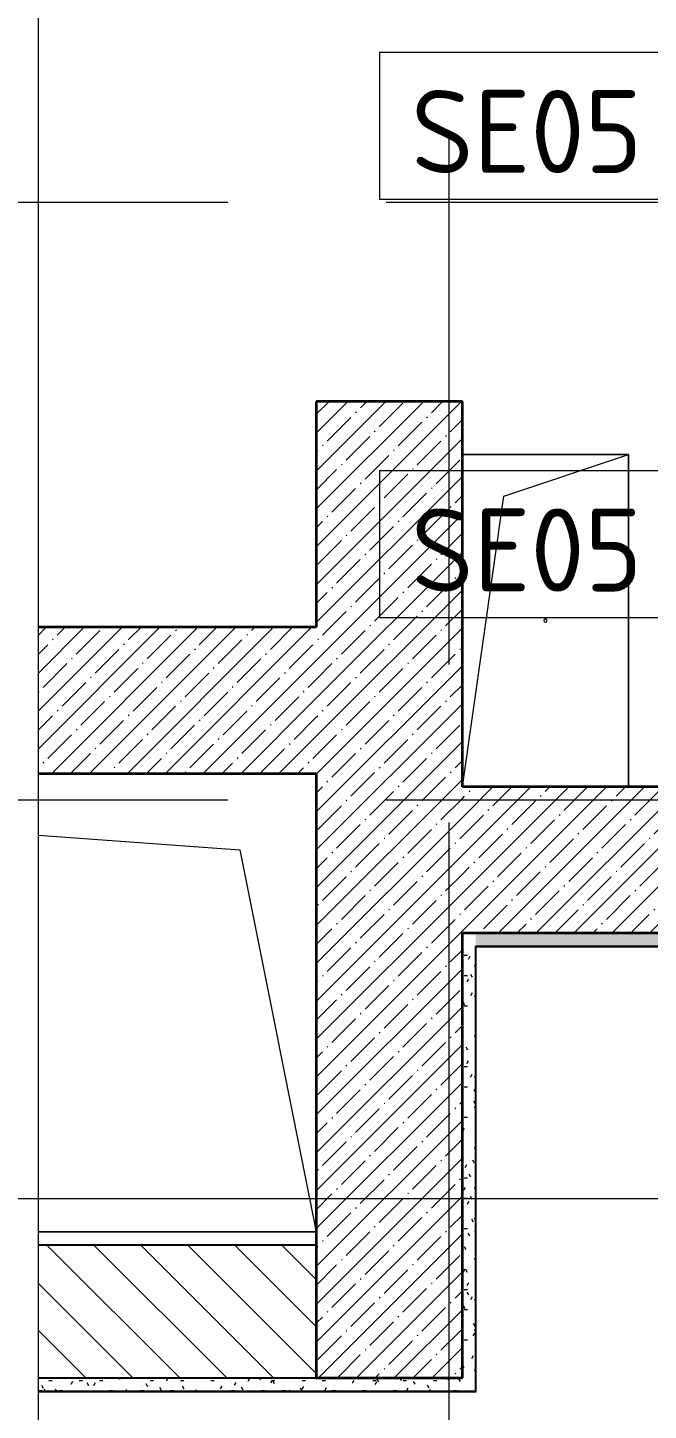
# Model space of a CAD drawing. Header units: millimetres. Extents: x 3991 to 282775, y -8553 to 29560.
# Drawn here: x 89689 to 90624, y 10181 to 12263 of the extents above; entities that cross this region are included whole.
import ezdxf

# ---------------------------------------------------------------- set-up
doc = ezdxf.new("R2010")
doc.units = ezdxf.units.MM
doc.linetypes.add('Осевая', pattern=[1587.5, 317.5, -238.125, 793.75, -238.125])
for name, color, linetype, lineweight in [('A-DETL-GENF', 7, 'Continuous', 9), ('A-GENM', 7, 'Continuous', 9), ('I-WALL', 7, 'Continuous', 9), ('P-SANR-FIXT-IDEN', 7, 'Continuous', 9), ('Оси', 7, 'Continuous', 9), ('Оси-2', 7, 'Осевая', 9)]:
    doc.layers.add(name, color=color, linetype=linetype, lineweight=lineweight)
for name, color, linetype, lineweight, true_color in [('A-WALL-1', 7, 'Continuous', 25, 0x3c3c3c), ('A-WALL-2', 7, 'Continuous', 35, 0x3c3c3c), ('A-WALL-FNSH-1', 7, 'Continuous', 15, 0x3c3c3c)]:
    doc.layers.add(name, color=color, linetype=linetype, lineweight=lineweight, true_color=true_color)
doc.styles.add('GOST Common_1', font='GOST_Common.ttf', dxfattribs={"height": 125})
pattern_1 = [(45, (47963.71, 0), (-28.51196, 28.51196), []), (45, (47992.223, 0), (-28.51196, 28.51196), [50.403, -10.081, 1.676, -8.404])]
pattern_2 = [(0, (47963.71, 0), (60.96, 15.24), [5.029, -40.691, 5.029, -40.691, -243.84]), (0, (47963.71, 0), (60.96, 15.24), [-91.44, 5.029, -86.411, 5.029, -40.691, -106.68]), (0, (47963.71, 0), (60.96, 15.24), [-228.6, 5.029, -25.451, 5.029, -71.171]), (120, (47986.57, 7.62), (-43.678227, 45.1729086), [5.029, -40.691, 5.029, -40.691, -243.84]), (120, (47986.57, 7.62), (-43.678227, 45.1729086), [-91.44, 5.029, -86.411, 5.029, -40.691, -106.68]), (120, (47986.57, 7.62), (-43.678227, 45.1729086), [-228.6, 5.029, -25.451, 5.029, -71.171]), (240, (47994.19, 38.1), (-17.281773, -60.4129086), [5.029, -40.691, 5.029, -40.691, -243.84]), (240, (47994.19, 38.1), (-17.281773, -60.4129086), [-91.44, 5.029, -86.411, 5.029, -40.691, -106.68]), (240, (47994.19, 38.1), (-17.281773, -60.4129086), [-228.6, 5.029, -25.451, 5.029, -71.171])]

# ---------------------------------------------------------------- blocks, each defined once
blk = doc.blocks.new('GM_Отверстие прямоугольное _в плите_ - Отверстие-V69-Фрагмент 1_7')
at = {"layer": 'A-GENM'}
for p, q in [((-125, 250), (125, 250)), ((125, 250), (-125, 250)), ((-62.5, 187.5), (125, 250)), ((125, 250), (125, -250)), ((125, -250), (125, 250)), ((-125, -250), (-62.5, 187.5))]:
    blk.add_line(p, q, dxfattribs=at)
for start, end in [(360, 180), (180, 360)]:
    blk.add_arc((0, 0), 2.5, start, end, dxfattribs=at)
blk = doc.blocks.new('GM_Отверстие прямоугольное _в плите_ - Отверстие-24275187-Фрагмент 1_7')
at = {"layer": 'A-GENM'}
for p, q in [((-230, 735), (345, 850)), ((345, 850), (345, 431.8)), ((345, 431.8), (345, 850)), ((-252, 431.8), (-230, 735))]:
    blk.add_line(p, q, dxfattribs=at)
blk = doc.blocks.new('DET_L_Линия разрыва - М100-30651267-Фрагмент 1_7')
at = {"layer": 'A-DETL-GENF'}
blk.add_line((0, 0), (2620, 0), dxfattribs=at)
blk = doc.blocks.new('М_сантехническая_рамка1 - В рамке-30590747-Фрагмент 1_7')
at = {"layer": 'P-SANR-FIXT-IDEN'}
for p, q in [((4.293, 2.24), (-4.639, 2.24)), ((-4.639, 2.24), (-4.639, -2.178)), ((4.293, -2.178), (4.293, 2.24)), ((-4.639, -2.178), (4.293, -2.178))]:
    blk.add_line(p, q, dxfattribs=at)

msp = doc.modelspace()

# ---------------------------------------------------------------- hatches: boundary and pattern name
at = {"layer": 'I-WALL'}
h = msp.add_hatch(dxfattribs=at)
h.set_pattern_fill('FP_4', color=256, style=0, pattern_type=2)
h.set_pattern_definition(pattern_1)
h.paths.add_polyline_path([(90123.7, 10230), (90343.7, 10230), (90343.7, 11700), (90123.7, 11700), (90123.7, 10430)])
h = msp.add_hatch(dxfattribs=at)
h.set_pattern_fill('FP_4', color=256, style=0, pattern_type=2)
h.set_pattern_definition(pattern_1)
h.paths.add_polyline_path([(90123.7, 11140), (90123.7, 11360), (89705.5, 11360), (89705.5, 11140), (89906.1, 11140)])
h = msp.add_hatch(dxfattribs=at)
h.set_pattern_fill('FP_4', color=256, style=0, pattern_type=2)
h.set_pattern_definition(pattern_1)
h.paths.add_polyline_path([(92718.7, 10900), (93873.7, 10900), (93873.7, 11120), (92688.7, 11120), (92688.7, 10900)])
h.paths.add_polyline_path([(90825.4, 10900), (91588.7, 10900), (91588.7, 11120), (90343.7, 11120), (90343.7, 10900), (90365.8, 10900)])
h = msp.add_hatch(dxfattribs=at)
h.set_pattern_fill('FP_13', color=256, style=0, pattern_type=2)
h.set_pattern_definition(pattern_2)
h.paths.add_polyline_path([(90363.7, 10230), (90363.7, 10900), (90343.7, 10900), (90343.7, 10230)])
h = msp.add_hatch(dxfattribs=at)
h.set_pattern_fill('FP_13', color=256, style=0, pattern_type=2)
h.set_pattern_definition(pattern_2)
h.paths.add_polyline_path([(93893.7, 10880), (93893.7, 10900), (92718.7, 10900), (92718.7, 10892), (92713.7, 10892), (92713.7, 10880), (93583.2, 10880)])
h.paths.add_polyline_path([(90363.7, 10880), (91563.7, 10880), (91563.7, 10892), (91558.7, 10892), (91558.7, 10900), (90363.7, 10900)])
h = msp.add_hatch(dxfattribs=at)
h.set_pattern_fill('FP_12', color=256, style=0, pattern_type=2)
h.set_pattern_definition([(135, (47963.71, 0), (-35.35534, -35.35534), [])])
h.paths.add_polyline_path([(90123.7, 10230), (90123.7, 10430), (89705.5, 10430), (89705.5, 10230), (89906.1, 10230)])
h = msp.add_hatch(dxfattribs=at)
h.set_pattern_fill('FP_13', color=256, style=0, pattern_type=2)
h.set_pattern_definition(pattern_2)
h.paths.add_polyline_path([(90363.7, 10210), (90363.7, 10230), (89705.5, 10230), (89705.5, 10210), (89906.1, 10210)])

# ---------------------------------------------------------------- linework, layer by layer
at = {"layer": 'A-WALL-1'}
for p, q in [((90363.7, 10880), (91563.7, 10880)), ((90363.7, 10880), (90363.7, 10210)), ((90123.7, 10430), (89705.5, 10430)), ((89705.5, 10230), (90123.7, 10230)), ((89705.5, 10210), (90363.7, 10210))]:
    msp.add_line(p, q, dxfattribs=at)
at = {"layer": 'A-WALL-2'}
for p, q in [((90123.7, 11700), (90123.7, 11360)), ((90343.7, 11700), (90123.7, 11700)), ((90343.7, 11120), (90343.7, 11700)), ((90123.7, 11360), (89705.5, 11360)), ((89705.5, 11140), (90123.7, 11140)), ((90123.7, 11140), (90123.7, 10230)), ((91558.7, 11120), (90343.7, 11120)), ((90343.7, 10230), (90343.7, 10900)), ((90343.7, 10900), (91558.7, 10900)), ((90123.7, 10230), (90343.7, 10230))]:
    msp.add_line(p, q, dxfattribs=at)
at = {"layer": 'A-WALL-FNSH-1'}
for p, q in [((90364.7, 10879), (91588.7, 10879)), ((90364.7, 10209), (90364.7, 10879)), ((89705.5, 10209), (90364.7, 10209))]:
    msp.add_line(p, q, dxfattribs=at)
at = {"layer": 'Оси'}
for p, q in [((90323.7, 9498.4), (90323.7, 10748.4)), ((88423.2, 10500), (92194.3, 10500))]:
    msp.add_line(p, q, dxfattribs=at)
at = {"layer": 'Оси-2'}
for p, q in [((90323.7, 10748.4), (90323.7, 14579.2)), ((89673.2, 12000), (94766.1, 12000)), ((89673.2, 11100), (94766.1, 11100))]:
    msp.add_line(p, q, dxfattribs=at)

# ---------------------------------------------------------------- block references
at = {"layer": 'A-DETL-GENF', "rotation": 90.00000000000007}
msp.add_blockref('DET_L_Линия разрыва - М100-30651267-Фрагмент 1_7', (89705.5, 9989.2), dxfattribs=at)
at = {"layer": 'A-GENM'}
msp.add_blockref('GM_Отверстие прямоугольное _в плите_ - Отверстие-V69-Фрагмент 1_7', (90468.7, 11370), dxfattribs=at)
at = {"layer": 'A-GENM', "rotation": 269.9999999999998}
msp.add_blockref('GM_Отверстие прямоугольное _в плите_ - Отверстие-24275187-Фрагмент 1_7', (89273.7, 10795), dxfattribs=at)
at = {"layer": 'P-SANR-FIXT-IDEN', "xscale": 49.99999999999998, "yscale": 49.99999999999998, "zscale": 49.99999999999998}
for p in [(90450.8, 12113.4), (90450.8, 11483.4)]:
    msp.add_blockref('М_сантехническая_рамка1 - В рамке-30590747-Фрагмент 1_7', p, dxfattribs=at)

# ---------------------------------------------------------------- texts
at = {"layer": 'P-SANR-FIXT-IDEN', "char_height": 125, "width": 444.937, "attachment_point": 1, "style": 'GOST Common_1'}
for insert in [(90266.5, 12168.8), (90266.5, 11538.8)]:
    msp.add_mtext('SE05', dxfattribs=dict(at, insert=insert))

doc.saveas('drawing.dxf')
